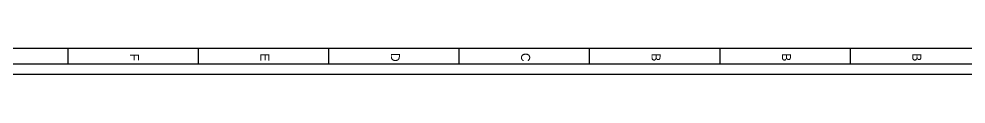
# Model space of a CAD drawing. Header units: millimetres. Extents: x 0 to 33.1, y 1.5 to 45.3.
# Drawn here: x 16.58 to 26.92, y 1.5 to 1.78 of the extents above; entities that cross this region are included whole.
import ezdxf

# ---------------------------------------------------------------- set-up
doc = ezdxf.new("R2010")
doc.units = ezdxf.units.MM
doc.header["$MEASUREMENT"] = 0
doc.layers.get('0').update_dxf_attribs({"linetype": 'CONTINUOUS'})

msp = doc.modelspace()

# ---------------------------------------------------------------- linework, layer by layer
at = {"color": 0, "linetype": 'Continuous'}
for p, q in [((32.7894, 1.78108), (0.311089, 1.78108)), ((17.1194, 1.61111), (17.1194, 1.78108)), ((18.5428, 1.61111), (18.5428, 1.78108)), ((19.9661, 1.61111), (19.9661, 1.78108)), ((21.3894, 1.61111), (21.3894, 1.78108)), ((22.8128, 1.61111), (22.8128, 1.78108)), ((24.2361, 1.61111), (24.2361, 1.78108)), ((25.6594, 1.61111), (25.6594, 1.78108)), ((32.9594, 1.61111), (0.141114, 1.61111)), ((33.0728, 1.49778), (0.027778, 1.49778))]:
    msp.add_line(p, q, dxfattribs=at)

# ---------------------------------------------------------------- texts
at = {"color": 0}
for s, p in [('F', (17.7961, 1.72611)), ('E', (19.2194, 1.72944)), ('D', (20.6428, 1.73278)), ('C', (22.0644, 1.73278)), ('B', (23.4878, 1.72944)), ('B', (24.9111, 1.72944)), ('B', (26.3344, 1.72944))]:
    msp.add_text(s, height=0.098333, rotation=270, dxfattribs=at).set_placement(p)

doc.saveas('drawing.dxf')
